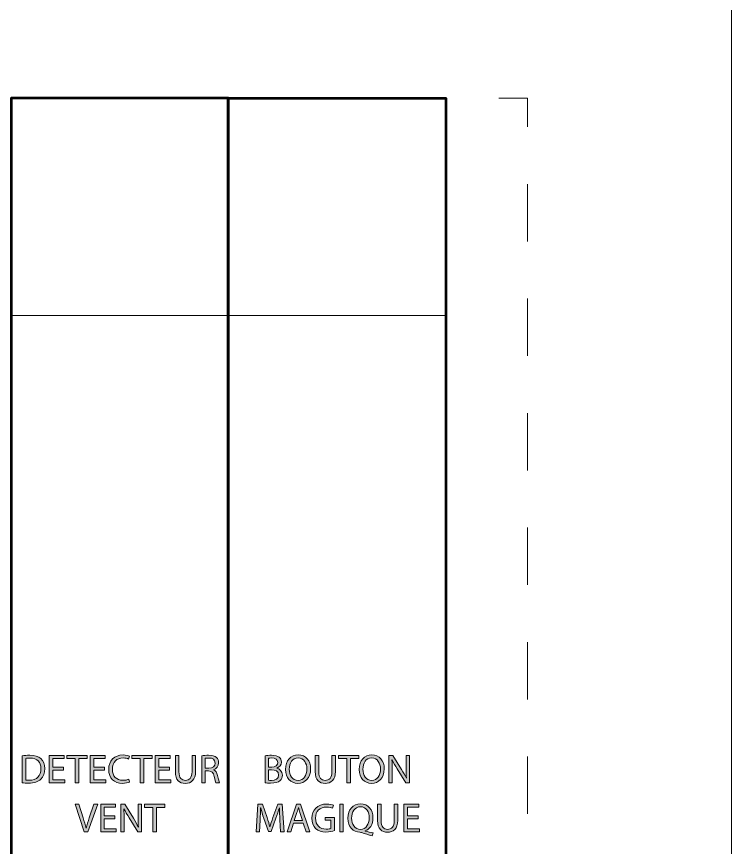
# Model space of a CAD drawing. Header units: inches. Extents: x 0 to 360, y -268 to 0.
# Drawn here: x 307.4 to 360, y -195.1 to -134 of the extents above; entities that cross this region are included whole.
import ezdxf

# ---------------------------------------------------------------- set-up
doc = ezdxf.new("R2010")
doc.units = ezdxf.units.IN
doc.header["$MEASUREMENT"] = 0
doc.linetypes.add('AI-Linetype-7', pattern=[8.519513, 4.259756, -4.259756])
doc.linetypes.add('AI-Linetype-8', pattern=[8.427156, 4.213578, -4.213578])
doc.layers.add('Layer 1', color=7, linetype='Continuous')

# ---------------------------------------------------------------- blocks, each defined once
blk = doc.blocks.new('block 19')
at = {"layer": 'Layer 1', "color": 250, "linetype": 'AI-Linetype-7', "lineweight": 9}
blk.add_lwpolyline([(121.377, -140), (340.754, -140)], dxfattribs=at)
at = {"layer": 'Layer 1', "color": 250, "lineweight": 9}
blk.add_lwpolyline([(342.883, -140), (345, -140), (345, -142.118)], dxfattribs=at)
at = {"layer": 'Layer 1', "color": 250, "linetype": 'AI-Linetype-8', "lineweight": 9}
blk.add_lwpolyline([(345, -146.332), (345, -253.777)], dxfattribs=at)
blk = doc.blocks.new('block 18')
at = {"layer": 'Layer 1'}
blk.add_blockref('block 19', (0, 0), dxfattribs=at)
blk = doc.blocks.new('block 48')
at = {"layer": 'Layer 1'}
h = blk.add_hatch(color=250, dxfattribs=at)
h.dxf.hatch_style = 2
edge = h.paths.add_edge_path()
edge.add_spline(control_points=[(307.814, -188.411), (307.973, -188.384), (308.162, -188.366), (308.369, -188.366), (308.744, -188.366), (309.011, -188.456), (309.187, -188.618), (309.371, -188.783), (309.475, -189.016), (309.475, -189.344), (309.475, -189.673), (309.371, -189.943), (309.185, -190.129), (308.993, -190.318), (308.681, -190.42), (308.288, -190.42), (308.099, -190.42), (307.946, -190.411), (307.814, -190.396), (307.814, -190.396), (307.814, -188.411), (307.814, -188.411)], knot_values=[0, 0, 0, 0, 1, 1, 1, 2, 2, 2, 3, 3, 3, 4, 4, 4, 5, 5, 5, 6, 6, 6, 7, 7, 7, 7], degree=3, periodic=1)
edge = h.paths.add_edge_path()
edge.add_spline(control_points=[(308.075, -190.198), (308.141, -190.207), (308.237, -190.21), (308.339, -190.21), (308.9, -190.21), (309.2, -189.898), (309.2, -189.353), (309.202, -188.876), (308.932, -188.573), (308.381, -188.573), (308.246, -188.573), (308.144, -188.585), (308.075, -188.6), (308.075, -188.6), (308.075, -190.198), (308.075, -190.198)], knot_values=[0, 0, 0, 0, 1, 1, 1, 2, 2, 2, 3, 3, 3, 4, 4, 4, 5, 5, 5, 5], degree=3, periodic=1)
h = blk.add_hatch(color=250, dxfattribs=at)
h.dxf.hatch_style = 2
h.paths.add_polyline_path([(310.855, -189.455), (310.072, -189.455), (310.072, -190.183), (310.948, -190.183), (310.948, -190.402), (309.808, -190.402), (309.808, -188.381), (310.903, -188.381), (310.903, -188.6), (310.072, -188.6), (310.072, -189.238), (310.855, -189.238)])
h = blk.add_hatch(color=250, dxfattribs=at)
h.dxf.hatch_style = 2
h.paths.add_polyline_path([(311.718, -188.603), (311.103, -188.603), (311.103, -188.381), (312.6, -188.381), (312.6, -188.603), (311.982, -188.603), (311.982, -190.402), (311.718, -190.402)])
h = blk.add_hatch(color=250, dxfattribs=at)
h.dxf.hatch_style = 2
h.paths.add_polyline_path([(313.869, -189.455), (313.086, -189.455), (313.086, -190.183), (313.962, -190.183), (313.962, -190.402), (312.822, -190.402), (312.822, -188.381), (313.916, -188.381), (313.916, -188.6), (313.086, -188.6), (313.086, -189.238), (313.869, -189.238)])
h = blk.add_hatch(color=250, dxfattribs=at)
h.dxf.hatch_style = 2
edge = h.paths.add_edge_path()
edge.add_spline(control_points=[(315.71, -190.339), (315.617, -190.387), (315.422, -190.435), (315.176, -190.435), (314.606, -190.435), (314.181, -190.075), (314.181, -189.409), (314.181, -188.774), (314.609, -188.348), (315.236, -188.348), (315.484, -188.348), (315.646, -188.402), (315.716, -188.438), (315.716, -188.438), (315.65, -188.651), (315.65, -188.651), (315.554, -188.603), (315.413, -188.567), (315.244, -188.567), (314.771, -188.567), (314.456, -188.87), (314.456, -189.4), (314.456, -189.898), (314.741, -190.213), (315.23, -190.213), (315.392, -190.213), (315.554, -190.18), (315.659, -190.129), (315.659, -190.129), (315.71, -190.339), (315.71, -190.339)], knot_values=[0, 0, 0, 0, 1, 1, 1, 2, 2, 2, 3, 3, 3, 4, 4, 4, 5, 5, 5, 6, 6, 6, 7, 7, 7, 8, 8, 8, 9, 9, 9, 10, 10, 10, 10], degree=3, periodic=1)
h = blk.add_hatch(color=250, dxfattribs=at)
h.dxf.hatch_style = 2
h.paths.add_polyline_path([(316.507, -188.603), (315.893, -188.603), (315.893, -188.381), (317.389, -188.381), (317.389, -188.603), (316.771, -188.603), (316.771, -190.402), (316.507, -190.402)])
h = blk.add_hatch(color=250, dxfattribs=at)
h.dxf.hatch_style = 2
h.paths.add_polyline_path([(318.657, -189.455), (317.874, -189.455), (317.874, -190.183), (318.75, -190.183), (318.75, -190.402), (317.611, -190.402), (317.611, -188.381), (318.705, -188.381), (318.705, -188.6), (317.874, -188.6), (317.874, -189.238), (318.657, -189.238)])
h = blk.add_hatch(color=250, dxfattribs=at)
h.dxf.hatch_style = 2
edge = h.paths.add_edge_path()
edge.add_spline(control_points=[(319.35, -188.381), (319.35, -188.381), (319.35, -189.58), (319.35, -189.58), (319.35, -190.03), (319.551, -190.222), (319.821, -190.222), (320.117, -190.222), (320.312, -190.024), (320.312, -189.58), (320.312, -189.58), (320.312, -188.381), (320.312, -188.381), (320.312, -188.381), (320.576, -188.381), (320.576, -188.381), (320.576, -188.381), (320.576, -189.562), (320.576, -189.562), (320.576, -190.183), (320.25, -190.435), (319.812, -190.435), (319.398, -190.435), (319.086, -190.201), (319.086, -189.571), (319.086, -189.571), (319.086, -188.381), (319.086, -188.381), (319.086, -188.381), (319.35, -188.381), (319.35, -188.381)], knot_values=[0, 0, 0, 0, 1, 1, 1, 2, 2, 2, 3, 3, 3, 4, 4, 4, 5, 5, 5, 6, 6, 6, 7, 7, 7, 8, 8, 8, 9, 9, 9, 10, 10, 10, 10], degree=3, periodic=1)
h = blk.add_hatch(color=250, dxfattribs=at)
h.dxf.hatch_style = 2
edge = h.paths.add_edge_path()
edge.add_spline(control_points=[(321.03, -188.408), (321.161, -188.384), (321.353, -188.366), (321.53, -188.366), (321.809, -188.366), (321.991, -188.42), (322.115, -188.531), (322.213, -188.621), (322.273, -188.759), (322.273, -188.918), (322.273, -189.182), (322.106, -189.358), (321.896, -189.43), (321.896, -189.43), (321.896, -189.439), (321.896, -189.439), (322.049, -189.493), (322.142, -189.637), (322.19, -189.847), (322.255, -190.129), (322.303, -190.324), (322.346, -190.402), (322.346, -190.402), (322.075, -190.402), (322.075, -190.402), (322.042, -190.342), (321.998, -190.171), (321.944, -189.919), (321.884, -189.64), (321.773, -189.535), (321.536, -189.526), (321.536, -189.526), (321.29, -189.526), (321.29, -189.526), (321.29, -189.526), (321.29, -190.402), (321.29, -190.402), (321.29, -190.402), (321.03, -190.402), (321.03, -190.402), (321.03, -190.402), (321.03, -188.408), (321.03, -188.408)], knot_values=[0, 0, 0, 0, 1, 1, 1, 2, 2, 2, 3, 3, 3, 4, 4, 4, 5, 5, 5, 6, 6, 6, 7, 7, 7, 8, 8, 8, 9, 9, 9, 10, 10, 10, 11, 11, 11, 12, 12, 12, 13, 13, 13, 14, 14, 14, 14], degree=3, periodic=1)
edge = h.paths.add_edge_path()
edge.add_spline(control_points=[(321.29, -189.328), (321.29, -189.328), (321.557, -189.328), (321.557, -189.328), (321.836, -189.328), (322.013, -189.176), (322.013, -188.945), (322.013, -188.684), (321.824, -188.57), (321.548, -188.57), (321.422, -188.57), (321.335, -188.579), (321.29, -188.591), (321.29, -188.591), (321.29, -189.328), (321.29, -189.328)], knot_values=[0, 0, 0, 0, 1, 1, 1, 2, 2, 2, 3, 3, 3, 4, 4, 4, 5, 5, 5, 5], degree=3, periodic=1)
h = blk.add_hatch(color=250, dxfattribs=at)
h.dxf.hatch_style = 2
edge = h.paths.add_edge_path()
edge.add_spline(control_points=[(312.366, -194), (312.366, -194), (311.704, -191.979), (311.704, -191.979), (311.704, -191.979), (311.988, -191.979), (311.988, -191.979), (311.988, -191.979), (312.303, -192.975), (312.303, -192.975), (312.387, -193.248), (312.462, -193.494), (312.519, -193.73), (312.519, -193.73), (312.525, -193.73), (312.525, -193.73), (312.582, -193.496), (312.663, -193.241), (312.756, -192.978), (312.756, -192.978), (313.098, -191.979), (313.098, -191.979), (313.098, -191.979), (313.377, -191.979), (313.377, -191.979), (313.377, -191.979), (312.654, -194), (312.654, -194), (312.654, -194), (312.366, -194), (312.366, -194)], knot_values=[0, 0, 0, 0, 1, 1, 1, 2, 2, 2, 3, 3, 3, 4, 4, 4, 5, 5, 5, 6, 6, 6, 7, 7, 7, 8, 8, 8, 9, 9, 9, 10, 10, 10, 10], degree=3, periodic=1)
h = blk.add_hatch(color=250, dxfattribs=at)
h.dxf.hatch_style = 2
h.paths.add_polyline_path([(314.639, -193.053), (313.856, -193.053), (313.856, -193.781), (314.732, -193.781), (314.732, -194), (313.592, -194), (313.592, -191.979), (314.687, -191.979), (314.687, -192.198), (313.856, -192.198), (313.856, -192.837), (314.639, -192.837)])
h = blk.add_hatch(color=250, dxfattribs=at)
h.dxf.hatch_style = 2
edge = h.paths.add_edge_path()
edge.add_spline(control_points=[(315.071, -194), (315.071, -194), (315.071, -191.979), (315.071, -191.979), (315.071, -191.979), (315.359, -191.979), (315.359, -191.979), (315.359, -191.979), (316.003, -193.002), (316.003, -193.002), (316.151, -193.239), (316.27, -193.452), (316.363, -193.658), (316.363, -193.658), (316.372, -193.656), (316.372, -193.656), (316.348, -193.385), (316.342, -193.139), (316.342, -192.825), (316.342, -192.825), (316.342, -191.979), (316.342, -191.979), (316.342, -191.979), (316.588, -191.979), (316.588, -191.979), (316.588, -191.979), (316.588, -194), (316.588, -194), (316.588, -194), (316.324, -194), (316.324, -194), (316.324, -194), (315.683, -192.975), (315.683, -192.975), (315.541, -192.75), (315.406, -192.519), (315.308, -192.3), (315.308, -192.3), (315.299, -192.303), (315.299, -192.303), (315.314, -192.558), (315.317, -192.801), (315.317, -193.137), (315.317, -193.137), (315.317, -194), (315.317, -194), (315.317, -194), (315.071, -194), (315.071, -194)], knot_values=[0, 0, 0, 0, 1, 1, 1, 2, 2, 2, 3, 3, 3, 4, 4, 4, 5, 5, 5, 6, 6, 6, 7, 7, 7, 8, 8, 8, 9, 9, 9, 10, 10, 10, 11, 11, 11, 12, 12, 12, 13, 13, 13, 14, 14, 14, 15, 15, 15, 16, 16, 16, 16], degree=3, periodic=1)
h = blk.add_hatch(color=250, dxfattribs=at)
h.dxf.hatch_style = 2
h.paths.add_polyline_path([(317.428, -192.201), (316.813, -192.201), (316.813, -191.979), (318.309, -191.979), (318.309, -192.201), (317.692, -192.201), (317.692, -194), (317.428, -194)])
at = {"layer": 'Layer 1', "lineweight": 0}
for points in [[(310.855, -189.455), (310.072, -189.455), (310.072, -190.183), (310.948, -190.183), (310.948, -190.402), (309.808, -190.402), (309.808, -188.381), (310.903, -188.381), (310.903, -188.6), (310.072, -188.6), (310.072, -189.238), (310.855, -189.238), (310.855, -189.455)], [(311.718, -188.603), (311.103, -188.603), (311.103, -188.381), (312.6, -188.381), (312.6, -188.603), (311.982, -188.603), (311.982, -190.402), (311.718, -190.402), (311.718, -188.603)], [(313.869, -189.455), (313.086, -189.455), (313.086, -190.183), (313.962, -190.183), (313.962, -190.402), (312.822, -190.402), (312.822, -188.381), (313.916, -188.381), (313.916, -188.6), (313.086, -188.6), (313.086, -189.238), (313.869, -189.238), (313.869, -189.455)], [(316.507, -188.603), (315.893, -188.603), (315.893, -188.381), (317.389, -188.381), (317.389, -188.603), (316.771, -188.603), (316.771, -190.402), (316.507, -190.402), (316.507, -188.603)], [(318.657, -189.455), (317.874, -189.455), (317.874, -190.183), (318.75, -190.183), (318.75, -190.402), (317.611, -190.402), (317.611, -188.381), (318.705, -188.381), (318.705, -188.6), (317.874, -188.6), (317.874, -189.238), (318.657, -189.238), (318.657, -189.455)], [(314.639, -193.053), (313.856, -193.053), (313.856, -193.781), (314.732, -193.781), (314.732, -194), (313.592, -194), (313.592, -191.979), (314.687, -191.979), (314.687, -192.198), (313.856, -192.198), (313.856, -192.837), (314.639, -192.837), (314.639, -193.053)], [(317.428, -192.201), (316.813, -192.201), (316.813, -191.979), (318.309, -191.979), (318.309, -192.201), (317.692, -192.201), (317.692, -194), (317.428, -194), (317.428, -192.201)]]:
    blk.add_lwpolyline(points, dxfattribs=at)
for points, knots in [([(307.814, -188.411), (307.973, -188.384), (308.162, -188.366), (308.369, -188.366), (308.744, -188.366), (309.011, -188.456), (309.187, -188.618), (309.371, -188.783), (309.475, -189.016), (309.475, -189.344), (309.475, -189.673), (309.371, -189.943), (309.185, -190.129), (308.993, -190.318), (308.681, -190.42), (308.288, -190.42), (308.099, -190.42), (307.946, -190.411), (307.814, -190.396), (307.814, -190.396), (307.814, -188.411), (307.814, -188.411)], [0, 0, 0, 0, 1, 1, 1, 2, 2, 2, 3, 3, 3, 4, 4, 4, 5, 5, 5, 6, 6, 6, 7, 7, 7, 7]), ([(308.075, -190.198), (308.141, -190.207), (308.237, -190.21), (308.339, -190.21), (308.9, -190.21), (309.2, -189.898), (309.2, -189.353), (309.202, -188.876), (308.932, -188.573), (308.381, -188.573), (308.246, -188.573), (308.144, -188.585), (308.075, -188.6), (308.075, -188.6), (308.075, -190.198), (308.075, -190.198)], [0, 0, 0, 0, 1, 1, 1, 2, 2, 2, 3, 3, 3, 4, 4, 4, 5, 5, 5, 5]), ([(315.71, -190.339), (315.617, -190.387), (315.422, -190.435), (315.176, -190.435), (314.606, -190.435), (314.181, -190.075), (314.181, -189.409), (314.181, -188.774), (314.609, -188.348), (315.236, -188.348), (315.484, -188.348), (315.646, -188.402), (315.716, -188.438), (315.716, -188.438), (315.65, -188.651), (315.65, -188.651), (315.554, -188.603), (315.413, -188.567), (315.244, -188.567), (314.771, -188.567), (314.456, -188.87), (314.456, -189.4), (314.456, -189.898), (314.741, -190.213), (315.23, -190.213), (315.392, -190.213), (315.554, -190.18), (315.659, -190.129), (315.659, -190.129), (315.71, -190.339), (315.71, -190.339)], [0, 0, 0, 0, 1, 1, 1, 2, 2, 2, 3, 3, 3, 4, 4, 4, 5, 5, 5, 6, 6, 6, 7, 7, 7, 8, 8, 8, 9, 9, 9, 10, 10, 10, 10]), ([(319.35, -188.381), (319.35, -188.381), (319.35, -189.58), (319.35, -189.58), (319.35, -190.03), (319.551, -190.222), (319.821, -190.222), (320.117, -190.222), (320.312, -190.024), (320.312, -189.58), (320.312, -189.58), (320.312, -188.381), (320.312, -188.381), (320.312, -188.381), (320.576, -188.381), (320.576, -188.381), (320.576, -188.381), (320.576, -189.562), (320.576, -189.562), (320.576, -190.183), (320.25, -190.435), (319.812, -190.435), (319.398, -190.435), (319.086, -190.201), (319.086, -189.571), (319.086, -189.571), (319.086, -188.381), (319.086, -188.381), (319.086, -188.381), (319.35, -188.381), (319.35, -188.381)], [0, 0, 0, 0, 1, 1, 1, 2, 2, 2, 3, 3, 3, 4, 4, 4, 5, 5, 5, 6, 6, 6, 7, 7, 7, 8, 8, 8, 9, 9, 9, 10, 10, 10, 10]), ([(321.03, -188.408), (321.161, -188.384), (321.353, -188.366), (321.53, -188.366), (321.809, -188.366), (321.991, -188.42), (322.115, -188.531), (322.213, -188.621), (322.273, -188.759), (322.273, -188.918), (322.273, -189.182), (322.106, -189.358), (321.896, -189.43), (321.896, -189.43), (321.896, -189.439), (321.896, -189.439), (322.049, -189.493), (322.142, -189.637), (322.19, -189.847), (322.255, -190.129), (322.303, -190.324), (322.346, -190.402), (322.346, -190.402), (322.075, -190.402), (322.075, -190.402), (322.042, -190.342), (321.998, -190.171), (321.944, -189.919), (321.884, -189.64), (321.773, -189.535), (321.536, -189.526), (321.536, -189.526), (321.29, -189.526), (321.29, -189.526), (321.29, -189.526), (321.29, -190.402), (321.29, -190.402), (321.29, -190.402), (321.03, -190.402), (321.03, -190.402), (321.03, -190.402), (321.03, -188.408), (321.03, -188.408)], [0, 0, 0, 0, 1, 1, 1, 2, 2, 2, 3, 3, 3, 4, 4, 4, 5, 5, 5, 6, 6, 6, 7, 7, 7, 8, 8, 8, 9, 9, 9, 10, 10, 10, 11, 11, 11, 12, 12, 12, 13, 13, 13, 14, 14, 14, 14]), ([(321.29, -189.328), (321.29, -189.328), (321.557, -189.328), (321.557, -189.328), (321.836, -189.328), (322.013, -189.176), (322.013, -188.945), (322.013, -188.684), (321.824, -188.57), (321.548, -188.57), (321.422, -188.57), (321.335, -188.579), (321.29, -188.591), (321.29, -188.591), (321.29, -189.328), (321.29, -189.328)], [0, 0, 0, 0, 1, 1, 1, 2, 2, 2, 3, 3, 3, 4, 4, 4, 5, 5, 5, 5]), ([(312.366, -194), (312.366, -194), (311.704, -191.979), (311.704, -191.979), (311.704, -191.979), (311.988, -191.979), (311.988, -191.979), (311.988, -191.979), (312.303, -192.975), (312.303, -192.975), (312.387, -193.248), (312.462, -193.494), (312.519, -193.73), (312.519, -193.73), (312.525, -193.73), (312.525, -193.73), (312.582, -193.496), (312.663, -193.241), (312.756, -192.978), (312.756, -192.978), (313.098, -191.979), (313.098, -191.979), (313.098, -191.979), (313.377, -191.979), (313.377, -191.979), (313.377, -191.979), (312.654, -194), (312.654, -194), (312.654, -194), (312.366, -194), (312.366, -194)], [0, 0, 0, 0, 1, 1, 1, 2, 2, 2, 3, 3, 3, 4, 4, 4, 5, 5, 5, 6, 6, 6, 7, 7, 7, 8, 8, 8, 9, 9, 9, 10, 10, 10, 10]), ([(315.071, -194), (315.071, -194), (315.071, -191.979), (315.071, -191.979), (315.071, -191.979), (315.359, -191.979), (315.359, -191.979), (315.359, -191.979), (316.003, -193.002), (316.003, -193.002), (316.151, -193.239), (316.27, -193.452), (316.363, -193.658), (316.363, -193.658), (316.372, -193.656), (316.372, -193.656), (316.348, -193.385), (316.342, -193.139), (316.342, -192.825), (316.342, -192.825), (316.342, -191.979), (316.342, -191.979), (316.342, -191.979), (316.588, -191.979), (316.588, -191.979), (316.588, -191.979), (316.588, -194), (316.588, -194), (316.588, -194), (316.324, -194), (316.324, -194), (316.324, -194), (315.683, -192.975), (315.683, -192.975), (315.541, -192.75), (315.406, -192.519), (315.308, -192.3), (315.308, -192.3), (315.299, -192.303), (315.299, -192.303), (315.314, -192.558), (315.317, -192.801), (315.317, -193.137), (315.317, -193.137), (315.317, -194), (315.317, -194), (315.317, -194), (315.071, -194), (315.071, -194)], [0, 0, 0, 0, 1, 1, 1, 2, 2, 2, 3, 3, 3, 4, 4, 4, 5, 5, 5, 6, 6, 6, 7, 7, 7, 8, 8, 8, 9, 9, 9, 10, 10, 10, 11, 11, 11, 12, 12, 12, 13, 13, 13, 14, 14, 14, 15, 15, 15, 16, 16, 16, 16])]:
    blk.add_open_spline(points, degree=3, knots=knots, dxfattribs=at)
blk = doc.blocks.new('block 49')
at = {"layer": 'Layer 1'}
h = blk.add_hatch(color=250, dxfattribs=at)
h.dxf.hatch_style = 2
edge = h.paths.add_edge_path()
edge.add_spline(control_points=[(325.689, -188.411), (325.802, -188.384), (325.985, -188.366), (326.165, -188.366), (326.426, -188.366), (326.594, -188.411), (326.717, -188.513), (326.821, -188.591), (326.888, -188.711), (326.888, -188.87), (326.888, -189.067), (326.756, -189.238), (326.546, -189.313), (326.546, -189.313), (326.546, -189.322), (326.546, -189.322), (326.738, -189.367), (326.963, -189.526), (326.963, -189.826), (326.963, -190), (326.894, -190.135), (326.789, -190.231), (326.651, -190.36), (326.423, -190.42), (326.093, -190.42), (325.913, -190.42), (325.775, -190.408), (325.689, -190.396), (325.689, -190.396), (325.689, -188.411), (325.689, -188.411)], knot_values=[0, 0, 0, 0, 1, 1, 1, 2, 2, 2, 3, 3, 3, 4, 4, 4, 5, 5, 5, 6, 6, 6, 7, 7, 7, 8, 8, 8, 9, 9, 9, 10, 10, 10, 10], degree=3, periodic=1)
edge = h.paths.add_edge_path()
edge.add_spline(control_points=[(325.949, -189.238), (325.949, -189.238), (326.186, -189.238), (326.186, -189.238), (326.459, -189.238), (326.621, -189.091), (326.621, -188.896), (326.621, -188.663), (326.444, -188.567), (326.18, -188.567), (326.06, -188.567), (325.991, -188.576), (325.949, -188.585), (325.949, -188.585), (325.949, -189.238), (325.949, -189.238)], knot_values=[0, 0, 0, 0, 1, 1, 1, 2, 2, 2, 3, 3, 3, 4, 4, 4, 5, 5, 5, 5], degree=3, periodic=1)
edge = h.paths.add_edge_path()
edge.add_spline(control_points=[(325.949, -190.204), (326.004, -190.213), (326.075, -190.216), (326.168, -190.216), (326.438, -190.216), (326.687, -190.117), (326.687, -189.823), (326.687, -189.55), (326.45, -189.433), (326.165, -189.433), (326.165, -189.433), (325.949, -189.433), (325.949, -189.433), (325.949, -189.433), (325.949, -190.204), (325.949, -190.204)], knot_values=[0, 0, 0, 0, 1, 1, 1, 2, 2, 2, 3, 3, 3, 4, 4, 4, 5, 5, 5, 5], degree=3, periodic=1)
h = blk.add_hatch(color=250, dxfattribs=at)
h.dxf.hatch_style = 2
edge = h.paths.add_edge_path()
edge.add_spline(control_points=[(329.041, -189.371), (329.041, -190.063), (328.618, -190.435), (328.102, -190.435), (327.566, -190.435), (327.193, -190.018), (327.193, -189.406), (327.193, -188.765), (327.59, -188.345), (328.129, -188.345), (328.684, -188.345), (329.041, -188.768), (329.041, -189.371)], knot_values=[0, 0, 0, 0, 1, 1, 1, 2, 2, 2, 3, 3, 3, 4, 4, 4, 4], degree=3, periodic=1)
edge = h.paths.add_edge_path()
edge.add_spline(control_points=[(327.47, -189.4), (327.47, -189.835), (327.703, -190.222), (328.117, -190.222), (328.531, -190.222), (328.764, -189.841), (328.764, -189.382), (328.764, -188.978), (328.555, -188.558), (328.12, -188.558), (327.685, -188.558), (327.47, -188.96), (327.47, -189.4)], knot_values=[0, 0, 0, 0, 1, 1, 1, 2, 2, 2, 3, 3, 3, 4, 4, 4, 4], degree=3, periodic=1)
h = blk.add_hatch(color=250, dxfattribs=at)
h.dxf.hatch_style = 2
edge = h.paths.add_edge_path()
edge.add_spline(control_points=[(329.64, -188.381), (329.64, -188.381), (329.64, -189.58), (329.64, -189.58), (329.64, -190.03), (329.841, -190.222), (330.111, -190.222), (330.408, -190.222), (330.603, -190.024), (330.603, -189.58), (330.603, -189.58), (330.603, -188.381), (330.603, -188.381), (330.603, -188.381), (330.867, -188.381), (330.867, -188.381), (330.867, -188.381), (330.867, -189.562), (330.867, -189.562), (330.867, -190.183), (330.54, -190.435), (330.103, -190.435), (329.688, -190.435), (329.376, -190.201), (329.376, -189.571), (329.376, -189.571), (329.376, -188.381), (329.376, -188.381), (329.376, -188.381), (329.64, -188.381), (329.64, -188.381)], knot_values=[0, 0, 0, 0, 1, 1, 1, 2, 2, 2, 3, 3, 3, 4, 4, 4, 5, 5, 5, 6, 6, 6, 7, 7, 7, 8, 8, 8, 9, 9, 9, 10, 10, 10, 10], degree=3, periodic=1)
h = blk.add_hatch(color=250, dxfattribs=at)
h.dxf.hatch_style = 2
h.paths.add_polyline_path([(331.704, -188.603), (331.089, -188.603), (331.089, -188.381), (332.585, -188.381), (332.585, -188.603), (331.968, -188.603), (331.968, -190.402), (331.704, -190.402)])
h = blk.add_hatch(color=250, dxfattribs=at)
h.dxf.hatch_style = 2
edge = h.paths.add_edge_path()
edge.add_spline(control_points=[(334.456, -189.371), (334.456, -190.063), (334.033, -190.435), (333.518, -190.435), (332.981, -190.435), (332.609, -190.018), (332.609, -189.406), (332.609, -188.765), (333.005, -188.345), (333.545, -188.345), (334.1, -188.345), (334.456, -188.768), (334.456, -189.371)], knot_values=[0, 0, 0, 0, 1, 1, 1, 2, 2, 2, 3, 3, 3, 4, 4, 4, 4], degree=3, periodic=1)
edge = h.paths.add_edge_path()
edge.add_spline(control_points=[(332.885, -189.4), (332.885, -189.835), (333.119, -190.222), (333.532, -190.222), (333.947, -190.222), (334.18, -189.841), (334.18, -189.382), (334.18, -188.978), (333.971, -188.558), (333.536, -188.558), (333.101, -188.558), (332.885, -188.96), (332.885, -189.4)], knot_values=[0, 0, 0, 0, 1, 1, 1, 2, 2, 2, 3, 3, 3, 4, 4, 4, 4], degree=3, periodic=1)
h = blk.add_hatch(color=250, dxfattribs=at)
h.dxf.hatch_style = 2
edge = h.paths.add_edge_path()
edge.add_spline(control_points=[(334.795, -190.402), (334.795, -190.402), (334.795, -188.381), (334.795, -188.381), (334.795, -188.381), (335.083, -188.381), (335.083, -188.381), (335.083, -188.381), (335.728, -189.404), (335.728, -189.404), (335.874, -189.64), (335.994, -189.853), (336.087, -190.06), (336.087, -190.06), (336.096, -190.057), (336.096, -190.057), (336.072, -189.787), (336.067, -189.541), (336.067, -189.227), (336.067, -189.227), (336.067, -188.381), (336.067, -188.381), (336.067, -188.381), (336.312, -188.381), (336.312, -188.381), (336.312, -188.381), (336.312, -190.402), (336.312, -190.402), (336.312, -190.402), (336.049, -190.402), (336.049, -190.402), (336.049, -190.402), (335.407, -189.376), (335.407, -189.376), (335.266, -189.151), (335.131, -188.921), (335.032, -188.702), (335.032, -188.702), (335.023, -188.705), (335.023, -188.705), (335.038, -188.96), (335.041, -189.202), (335.041, -189.538), (335.041, -189.538), (335.041, -190.402), (335.041, -190.402), (335.041, -190.402), (334.795, -190.402), (334.795, -190.402)], knot_values=[0, 0, 0, 0, 1, 1, 1, 2, 2, 2, 3, 3, 3, 4, 4, 4, 5, 5, 5, 6, 6, 6, 7, 7, 7, 8, 8, 8, 9, 9, 9, 10, 10, 10, 11, 11, 11, 12, 12, 12, 13, 13, 13, 14, 14, 14, 15, 15, 15, 16, 16, 16, 16], degree=3, periodic=1)
h = blk.add_hatch(color=250, dxfattribs=at)
h.dxf.hatch_style = 2
edge = h.paths.add_edge_path()
edge.add_spline(control_points=[(326.778, -193.113), (326.764, -192.831), (326.745, -192.489), (326.745, -192.24), (326.745, -192.24), (326.739, -192.24), (326.739, -192.24), (326.667, -192.474), (326.586, -192.729), (326.484, -193.008), (326.484, -193.008), (326.128, -193.988), (326.128, -193.988), (326.128, -193.988), (325.93, -193.988), (325.93, -193.988), (325.93, -193.988), (325.6, -193.026), (325.6, -193.026), (325.504, -192.738), (325.426, -192.48), (325.369, -192.24), (325.369, -192.24), (325.363, -192.24), (325.363, -192.24), (325.357, -192.492), (325.342, -192.828), (325.324, -193.134), (325.324, -193.134), (325.27, -194), (325.27, -194), (325.27, -194), (325.021, -194), (325.021, -194), (325.021, -194), (325.162, -191.979), (325.162, -191.979), (325.162, -191.979), (325.495, -191.979), (325.495, -191.979), (325.495, -191.979), (325.84, -192.957), (325.84, -192.957), (325.924, -193.206), (325.99, -193.427), (326.043, -193.638), (326.043, -193.638), (326.05, -193.638), (326.05, -193.638), (326.103, -193.434), (326.176, -193.212), (326.265, -192.957), (326.265, -192.957), (326.625, -191.979), (326.625, -191.979), (326.625, -191.979), (326.958, -191.979), (326.958, -191.979), (326.958, -191.979), (327.084, -194), (327.084, -194), (327.084, -194), (326.826, -194), (326.826, -194), (326.826, -194), (326.778, -193.113), (326.778, -193.113)], knot_values=[0, 0, 0, 0, 1, 1, 1, 2, 2, 2, 3, 3, 3, 4, 4, 4, 5, 5, 5, 6, 6, 6, 7, 7, 7, 8, 8, 8, 9, 9, 9, 10, 10, 10, 11, 11, 11, 12, 12, 12, 13, 13, 13, 14, 14, 14, 15, 15, 15, 16, 16, 16, 17, 17, 17, 18, 18, 18, 19, 19, 19, 20, 20, 20, 21, 21, 21, 22, 22, 22, 22], degree=3, periodic=1)
h = blk.add_hatch(color=250, dxfattribs=at)
h.dxf.hatch_style = 2
h.paths.add_polyline_path([(327.783, -193.365), (327.573, -194), (327.303, -194), (327.993, -191.979), (328.305, -191.979), (328.994, -194), (328.716, -194), (328.499, -193.365)])
edge = h.paths.add_edge_path()
edge.add_spline(control_points=[(328.448, -193.161), (328.448, -193.161), (328.248, -192.579), (328.248, -192.579), (328.203, -192.447), (328.173, -192.327), (328.143, -192.21), (328.143, -192.21), (328.137, -192.21), (328.137, -192.21), (328.106, -192.327), (328.077, -192.453), (328.035, -192.576), (328.035, -192.576), (327.837, -193.161), (327.837, -193.161), (327.837, -193.161), (328.448, -193.161), (328.448, -193.161)], knot_values=[0, 0, 0, 0, 1, 1, 1, 2, 2, 2, 3, 3, 3, 4, 4, 4, 5, 5, 5, 6, 6, 6, 6], degree=3, periodic=1)
h = blk.add_hatch(color=250, dxfattribs=at)
h.dxf.hatch_style = 2
edge = h.paths.add_edge_path()
edge.add_spline(control_points=[(330.787, -193.91), (330.67, -193.955), (330.437, -194.021), (330.164, -194.021), (329.858, -194.021), (329.606, -193.943), (329.408, -193.754), (329.234, -193.587), (329.126, -193.317), (329.126, -193.002), (329.126, -192.399), (329.543, -191.958), (330.221, -191.958), (330.455, -191.958), (330.641, -192.009), (330.727, -192.051), (330.727, -192.051), (330.661, -192.264), (330.661, -192.264), (330.554, -192.213), (330.419, -192.177), (330.215, -192.177), (329.723, -192.177), (329.402, -192.483), (329.402, -192.99), (329.402, -193.503), (329.708, -193.805), (330.182, -193.805), (330.353, -193.805), (330.47, -193.781), (330.53, -193.751), (330.53, -193.751), (330.53, -193.149), (330.53, -193.149), (330.53, -193.149), (330.122, -193.149), (330.122, -193.149), (330.122, -193.149), (330.122, -192.939), (330.122, -192.939), (330.122, -192.939), (330.787, -192.939), (330.787, -192.939), (330.787, -192.939), (330.787, -193.91), (330.787, -193.91)], knot_values=[0, 0, 0, 0, 1, 1, 1, 2, 2, 2, 3, 3, 3, 4, 4, 4, 5, 5, 5, 6, 6, 6, 7, 7, 7, 8, 8, 8, 9, 9, 9, 10, 10, 10, 11, 11, 11, 12, 12, 12, 13, 13, 13, 14, 14, 14, 15, 15, 15, 15], degree=3, periodic=1)
h = blk.add_hatch(color=250, dxfattribs=at)
h.dxf.hatch_style = 2
h.paths.add_polyline_path([(331.444, -191.979), (331.444, -194), (331.18, -194), (331.18, -191.979)])
h = blk.add_hatch(color=250, dxfattribs=at)
h.dxf.hatch_style = 2
edge = h.paths.add_edge_path()
edge.add_spline(control_points=[(333.567, -194.297), (333.294, -194.225), (333.027, -194.144), (332.794, -194.063), (332.748, -194.048), (332.71, -194.033), (332.67, -194.033), (332.188, -194.015), (331.78, -193.661), (331.78, -193.008), (331.78, -192.36), (332.173, -191.943), (332.719, -191.943), (333.271, -191.943), (333.627, -192.369), (333.627, -192.966), (333.627, -193.487), (333.387, -193.817), (333.052, -193.937), (333.052, -193.937), (333.052, -193.949), (333.052, -193.949), (333.252, -194), (333.471, -194.048), (333.642, -194.078), (333.642, -194.078), (333.567, -194.297), (333.567, -194.297)], knot_values=[0, 0, 0, 0, 1, 1, 1, 2, 2, 2, 3, 3, 3, 4, 4, 4, 5, 5, 5, 6, 6, 6, 7, 7, 7, 8, 8, 8, 9, 9, 9, 9], degree=3, periodic=1)
edge = h.paths.add_edge_path()
edge.add_spline(control_points=[(333.351, -192.981), (333.351, -192.573), (333.141, -192.156), (332.713, -192.156), (332.272, -192.156), (332.056, -192.564), (332.056, -193.002), (332.056, -193.434), (332.29, -193.82), (332.704, -193.82), (333.118, -193.82), (333.351, -193.44), (333.351, -192.981)], knot_values=[0, 0, 0, 0, 1, 1, 1, 2, 2, 2, 3, 3, 3, 4, 4, 4, 4], degree=3, periodic=1)
h = blk.add_hatch(color=250, dxfattribs=at)
h.dxf.hatch_style = 2
edge = h.paths.add_edge_path()
edge.add_spline(control_points=[(334.227, -191.979), (334.227, -191.979), (334.227, -193.179), (334.227, -193.179), (334.227, -193.629), (334.427, -193.82), (334.698, -193.82), (334.995, -193.82), (335.19, -193.622), (335.19, -193.179), (335.19, -193.179), (335.19, -191.979), (335.19, -191.979), (335.19, -191.979), (335.453, -191.979), (335.453, -191.979), (335.453, -191.979), (335.453, -193.161), (335.453, -193.161), (335.453, -193.781), (335.126, -194.033), (334.689, -194.033), (334.275, -194.033), (333.963, -193.8), (333.963, -193.17), (333.963, -193.17), (333.963, -191.979), (333.963, -191.979), (333.963, -191.979), (334.227, -191.979), (334.227, -191.979)], knot_values=[0, 0, 0, 0, 1, 1, 1, 2, 2, 2, 3, 3, 3, 4, 4, 4, 5, 5, 5, 6, 6, 6, 7, 7, 7, 8, 8, 8, 9, 9, 9, 10, 10, 10, 10], degree=3, periodic=1)
h = blk.add_hatch(color=250, dxfattribs=at)
h.dxf.hatch_style = 2
h.paths.add_polyline_path([(336.949, -193.053), (336.167, -193.053), (336.167, -193.781), (337.042, -193.781), (337.042, -194), (335.903, -194), (335.903, -191.979), (336.998, -191.979), (336.998, -192.198), (336.167, -192.198), (336.167, -192.837), (336.949, -192.837)])
at = {"layer": 'Layer 1', "lineweight": 0}
for points in [[(331.704, -188.603), (331.089, -188.603), (331.089, -188.381), (332.585, -188.381), (332.585, -188.603), (331.968, -188.603), (331.968, -190.402), (331.704, -190.402), (331.704, -188.603)], [(327.783, -193.365), (327.573, -194), (327.303, -194), (327.993, -191.979), (328.305, -191.979), (328.994, -194), (328.716, -194), (328.499, -193.365), (327.783, -193.365)], [(331.444, -191.979), (331.444, -194), (331.18, -194), (331.18, -191.979), (331.444, -191.979)], [(336.949, -193.053), (336.167, -193.053), (336.167, -193.781), (337.042, -193.781), (337.042, -194), (335.903, -194), (335.903, -191.979), (336.998, -191.979), (336.998, -192.198), (336.167, -192.198), (336.167, -192.837), (336.949, -192.837), (336.949, -193.053)]]:
    blk.add_lwpolyline(points, dxfattribs=at)
for points, knots in [([(325.689, -188.411), (325.802, -188.384), (325.985, -188.366), (326.165, -188.366), (326.426, -188.366), (326.594, -188.411), (326.717, -188.513), (326.821, -188.591), (326.888, -188.711), (326.888, -188.87), (326.888, -189.067), (326.756, -189.238), (326.546, -189.313), (326.546, -189.313), (326.546, -189.322), (326.546, -189.322), (326.738, -189.367), (326.963, -189.526), (326.963, -189.826), (326.963, -190), (326.894, -190.135), (326.789, -190.231), (326.651, -190.36), (326.423, -190.42), (326.093, -190.42), (325.913, -190.42), (325.775, -190.408), (325.689, -190.396), (325.689, -190.396), (325.689, -188.411), (325.689, -188.411)], [0, 0, 0, 0, 1, 1, 1, 2, 2, 2, 3, 3, 3, 4, 4, 4, 5, 5, 5, 6, 6, 6, 7, 7, 7, 8, 8, 8, 9, 9, 9, 10, 10, 10, 10]), ([(325.949, -189.238), (325.949, -189.238), (326.186, -189.238), (326.186, -189.238), (326.459, -189.238), (326.621, -189.091), (326.621, -188.896), (326.621, -188.663), (326.444, -188.567), (326.18, -188.567), (326.06, -188.567), (325.991, -188.576), (325.949, -188.585), (325.949, -188.585), (325.949, -189.238), (325.949, -189.238)], [0, 0, 0, 0, 1, 1, 1, 2, 2, 2, 3, 3, 3, 4, 4, 4, 5, 5, 5, 5]), ([(329.041, -189.371), (329.041, -190.063), (328.618, -190.435), (328.102, -190.435), (327.566, -190.435), (327.193, -190.018), (327.193, -189.406), (327.193, -188.765), (327.59, -188.345), (328.129, -188.345), (328.684, -188.345), (329.041, -188.768), (329.041, -189.371)], [0, 0, 0, 0, 1, 1, 1, 2, 2, 2, 3, 3, 3, 4, 4, 4, 4]), ([(327.47, -189.4), (327.47, -189.835), (327.703, -190.222), (328.117, -190.222), (328.531, -190.222), (328.764, -189.841), (328.764, -189.382), (328.764, -188.978), (328.555, -188.558), (328.12, -188.558), (327.685, -188.558), (327.47, -188.96), (327.47, -189.4)], [0, 0, 0, 0, 1, 1, 1, 2, 2, 2, 3, 3, 3, 4, 4, 4, 4]), ([(329.64, -188.381), (329.64, -188.381), (329.64, -189.58), (329.64, -189.58), (329.64, -190.03), (329.841, -190.222), (330.111, -190.222), (330.408, -190.222), (330.603, -190.024), (330.603, -189.58), (330.603, -189.58), (330.603, -188.381), (330.603, -188.381), (330.603, -188.381), (330.867, -188.381), (330.867, -188.381), (330.867, -188.381), (330.867, -189.562), (330.867, -189.562), (330.867, -190.183), (330.54, -190.435), (330.103, -190.435), (329.688, -190.435), (329.376, -190.201), (329.376, -189.571), (329.376, -189.571), (329.376, -188.381), (329.376, -188.381), (329.376, -188.381), (329.64, -188.381), (329.64, -188.381)], [0, 0, 0, 0, 1, 1, 1, 2, 2, 2, 3, 3, 3, 4, 4, 4, 5, 5, 5, 6, 6, 6, 7, 7, 7, 8, 8, 8, 9, 9, 9, 10, 10, 10, 10]), ([(334.456, -189.371), (334.456, -190.063), (334.033, -190.435), (333.518, -190.435), (332.981, -190.435), (332.609, -190.018), (332.609, -189.406), (332.609, -188.765), (333.005, -188.345), (333.545, -188.345), (334.1, -188.345), (334.456, -188.768), (334.456, -189.371)], [0, 0, 0, 0, 1, 1, 1, 2, 2, 2, 3, 3, 3, 4, 4, 4, 4]), ([(332.885, -189.4), (332.885, -189.835), (333.119, -190.222), (333.532, -190.222), (333.947, -190.222), (334.18, -189.841), (334.18, -189.382), (334.18, -188.978), (333.971, -188.558), (333.536, -188.558), (333.101, -188.558), (332.885, -188.96), (332.885, -189.4)], [0, 0, 0, 0, 1, 1, 1, 2, 2, 2, 3, 3, 3, 4, 4, 4, 4]), ([(334.795, -190.402), (334.795, -190.402), (334.795, -188.381), (334.795, -188.381), (334.795, -188.381), (335.083, -188.381), (335.083, -188.381), (335.083, -188.381), (335.728, -189.404), (335.728, -189.404), (335.874, -189.64), (335.994, -189.853), (336.087, -190.06), (336.087, -190.06), (336.096, -190.057), (336.096, -190.057), (336.072, -189.787), (336.067, -189.541), (336.067, -189.227), (336.067, -189.227), (336.067, -188.381), (336.067, -188.381), (336.067, -188.381), (336.312, -188.381), (336.312, -188.381), (336.312, -188.381), (336.312, -190.402), (336.312, -190.402), (336.312, -190.402), (336.049, -190.402), (336.049, -190.402), (336.049, -190.402), (335.407, -189.376), (335.407, -189.376), (335.266, -189.151), (335.131, -188.921), (335.032, -188.702), (335.032, -188.702), (335.023, -188.705), (335.023, -188.705), (335.038, -188.96), (335.041, -189.202), (335.041, -189.538), (335.041, -189.538), (335.041, -190.402), (335.041, -190.402), (335.041, -190.402), (334.795, -190.402), (334.795, -190.402)], [0, 0, 0, 0, 1, 1, 1, 2, 2, 2, 3, 3, 3, 4, 4, 4, 5, 5, 5, 6, 6, 6, 7, 7, 7, 8, 8, 8, 9, 9, 9, 10, 10, 10, 11, 11, 11, 12, 12, 12, 13, 13, 13, 14, 14, 14, 15, 15, 15, 16, 16, 16, 16]), ([(325.949, -190.204), (326.004, -190.213), (326.075, -190.216), (326.168, -190.216), (326.438, -190.216), (326.687, -190.117), (326.687, -189.823), (326.687, -189.55), (326.45, -189.433), (326.165, -189.433), (326.165, -189.433), (325.949, -189.433), (325.949, -189.433), (325.949, -189.433), (325.949, -190.204), (325.949, -190.204)], [0, 0, 0, 0, 1, 1, 1, 2, 2, 2, 3, 3, 3, 4, 4, 4, 5, 5, 5, 5]), ([(326.778, -193.113), (326.764, -192.831), (326.745, -192.489), (326.745, -192.24), (326.745, -192.24), (326.739, -192.24), (326.739, -192.24), (326.667, -192.474), (326.586, -192.729), (326.484, -193.008), (326.484, -193.008), (326.128, -193.988), (326.128, -193.988), (326.128, -193.988), (325.93, -193.988), (325.93, -193.988), (325.93, -193.988), (325.6, -193.026), (325.6, -193.026), (325.504, -192.738), (325.426, -192.48), (325.369, -192.24), (325.369, -192.24), (325.363, -192.24), (325.363, -192.24), (325.357, -192.492), (325.342, -192.828), (325.324, -193.134), (325.324, -193.134), (325.27, -194), (325.27, -194), (325.27, -194), (325.021, -194), (325.021, -194), (325.021, -194), (325.162, -191.979), (325.162, -191.979), (325.162, -191.979), (325.495, -191.979), (325.495, -191.979), (325.495, -191.979), (325.84, -192.957), (325.84, -192.957), (325.924, -193.206), (325.99, -193.427), (326.043, -193.638), (326.043, -193.638), (326.05, -193.638), (326.05, -193.638), (326.103, -193.434), (326.176, -193.212), (326.265, -192.957), (326.265, -192.957), (326.625, -191.979), (326.625, -191.979), (326.625, -191.979), (326.958, -191.979), (326.958, -191.979), (326.958, -191.979), (327.084, -194), (327.084, -194), (327.084, -194), (326.826, -194), (326.826, -194), (326.826, -194), (326.778, -193.113), (326.778, -193.113)], [0, 0, 0, 0, 1, 1, 1, 2, 2, 2, 3, 3, 3, 4, 4, 4, 5, 5, 5, 6, 6, 6, 7, 7, 7, 8, 8, 8, 9, 9, 9, 10, 10, 10, 11, 11, 11, 12, 12, 12, 13, 13, 13, 14, 14, 14, 15, 15, 15, 16, 16, 16, 17, 17, 17, 18, 18, 18, 19, 19, 19, 20, 20, 20, 21, 21, 21, 22, 22, 22, 22]), ([(330.787, -193.91), (330.67, -193.955), (330.437, -194.021), (330.164, -194.021), (329.858, -194.021), (329.606, -193.943), (329.408, -193.754), (329.234, -193.587), (329.126, -193.317), (329.126, -193.002), (329.126, -192.399), (329.543, -191.958), (330.221, -191.958), (330.455, -191.958), (330.641, -192.009), (330.727, -192.051), (330.727, -192.051), (330.661, -192.264), (330.661, -192.264), (330.554, -192.213), (330.419, -192.177), (330.215, -192.177), (329.723, -192.177), (329.402, -192.483), (329.402, -192.99), (329.402, -193.503), (329.708, -193.805), (330.182, -193.805), (330.353, -193.805), (330.47, -193.781), (330.53, -193.751), (330.53, -193.751), (330.53, -193.149), (330.53, -193.149), (330.53, -193.149), (330.122, -193.149), (330.122, -193.149), (330.122, -193.149), (330.122, -192.939), (330.122, -192.939), (330.122, -192.939), (330.787, -192.939), (330.787, -192.939), (330.787, -192.939), (330.787, -193.91), (330.787, -193.91)], [0, 0, 0, 0, 1, 1, 1, 2, 2, 2, 3, 3, 3, 4, 4, 4, 5, 5, 5, 6, 6, 6, 7, 7, 7, 8, 8, 8, 9, 9, 9, 10, 10, 10, 11, 11, 11, 12, 12, 12, 13, 13, 13, 14, 14, 14, 15, 15, 15, 15]), ([(333.567, -194.297), (333.294, -194.225), (333.027, -194.144), (332.794, -194.063), (332.748, -194.048), (332.71, -194.033), (332.67, -194.033), (332.188, -194.015), (331.78, -193.661), (331.78, -193.008), (331.78, -192.36), (332.173, -191.943), (332.719, -191.943), (333.271, -191.943), (333.627, -192.369), (333.627, -192.966), (333.627, -193.487), (333.387, -193.817), (333.052, -193.937), (333.052, -193.937), (333.052, -193.949), (333.052, -193.949), (333.252, -194), (333.471, -194.048), (333.642, -194.078), (333.642, -194.078), (333.567, -194.297), (333.567, -194.297)], [0, 0, 0, 0, 1, 1, 1, 2, 2, 2, 3, 3, 3, 4, 4, 4, 5, 5, 5, 6, 6, 6, 7, 7, 7, 8, 8, 8, 9, 9, 9, 9]), ([(334.227, -191.979), (334.227, -191.979), (334.227, -193.179), (334.227, -193.179), (334.227, -193.629), (334.427, -193.82), (334.698, -193.82), (334.995, -193.82), (335.19, -193.622), (335.19, -193.179), (335.19, -193.179), (335.19, -191.979), (335.19, -191.979), (335.19, -191.979), (335.453, -191.979), (335.453, -191.979), (335.453, -191.979), (335.453, -193.161), (335.453, -193.161), (335.453, -193.781), (335.126, -194.033), (334.689, -194.033), (334.275, -194.033), (333.963, -193.8), (333.963, -193.17), (333.963, -193.17), (333.963, -191.979), (333.963, -191.979), (333.963, -191.979), (334.227, -191.979), (334.227, -191.979)], [0, 0, 0, 0, 1, 1, 1, 2, 2, 2, 3, 3, 3, 4, 4, 4, 5, 5, 5, 6, 6, 6, 7, 7, 7, 8, 8, 8, 9, 9, 9, 10, 10, 10, 10]), ([(328.448, -193.161), (328.448, -193.161), (328.248, -192.579), (328.248, -192.579), (328.203, -192.447), (328.173, -192.327), (328.143, -192.21), (328.143, -192.21), (328.137, -192.21), (328.137, -192.21), (328.106, -192.327), (328.077, -192.453), (328.035, -192.576), (328.035, -192.576), (327.837, -193.161), (327.837, -193.161), (327.837, -193.161), (328.448, -193.161), (328.448, -193.161)], [0, 0, 0, 0, 1, 1, 1, 2, 2, 2, 3, 3, 3, 4, 4, 4, 5, 5, 5, 6, 6, 6, 6]), ([(333.351, -192.981), (333.351, -192.573), (333.141, -192.156), (332.713, -192.156), (332.272, -192.156), (332.056, -192.564), (332.056, -193.002), (332.056, -193.434), (332.29, -193.82), (332.704, -193.82), (333.118, -193.82), (333.351, -193.44), (333.351, -192.981)], [0, 0, 0, 0, 1, 1, 1, 2, 2, 2, 3, 3, 3, 4, 4, 4, 4])]:
    blk.add_open_spline(points, degree=3, knots=knots, dxfattribs=at)
blk = doc.blocks.new('block 20')
at = {"layer": 'Layer 1', "color": 250, "lineweight": 53}
for points in [[(323, -140), (307, -140), (307, -196), (323, -196), (323, -140)], [(339, -196), (322.963, -196), (322.963, -140), (339, -140), (339, -196)]]:
    blk.add_lwpolyline(points, dxfattribs=at)
at = {"layer": 'Layer 1', "color": 250, "lineweight": 18}
for points in [[(307, -140), (323, -140), (323, -156), (307, -156), (307, -140)], [(339, -140), (323, -140), (323, -156), (339, -156), (339, -140)]]:
    blk.add_lwpolyline(points, dxfattribs=at)
at = {"layer": 'Layer 1'}
for name in ['block 48', 'block 49']:
    blk.add_blockref(name, (0, 0), dxfattribs=at)
blk = doc.blocks.new('block 17')
at = {"layer": 'Layer 1'}
for name in ['block 18', 'block 20']:
    blk.add_blockref(name, (0, 0), dxfattribs=at)

msp = doc.modelspace()

# ---------------------------------------------------------------- linework, layer by layer
at = {"layer": 'Layer 1', "color": 250, "lineweight": 9}
msp.add_lwpolyline([(359.999, -268.001), (0, -268.001), (0, 0), (359.999, 0), (359.999, -268.001)], dxfattribs=at)

# ---------------------------------------------------------------- block references
at = {"layer": 'Layer 1'}
msp.add_blockref('block 17', (0, 0), dxfattribs=at)

doc.saveas('drawing.dxf')
